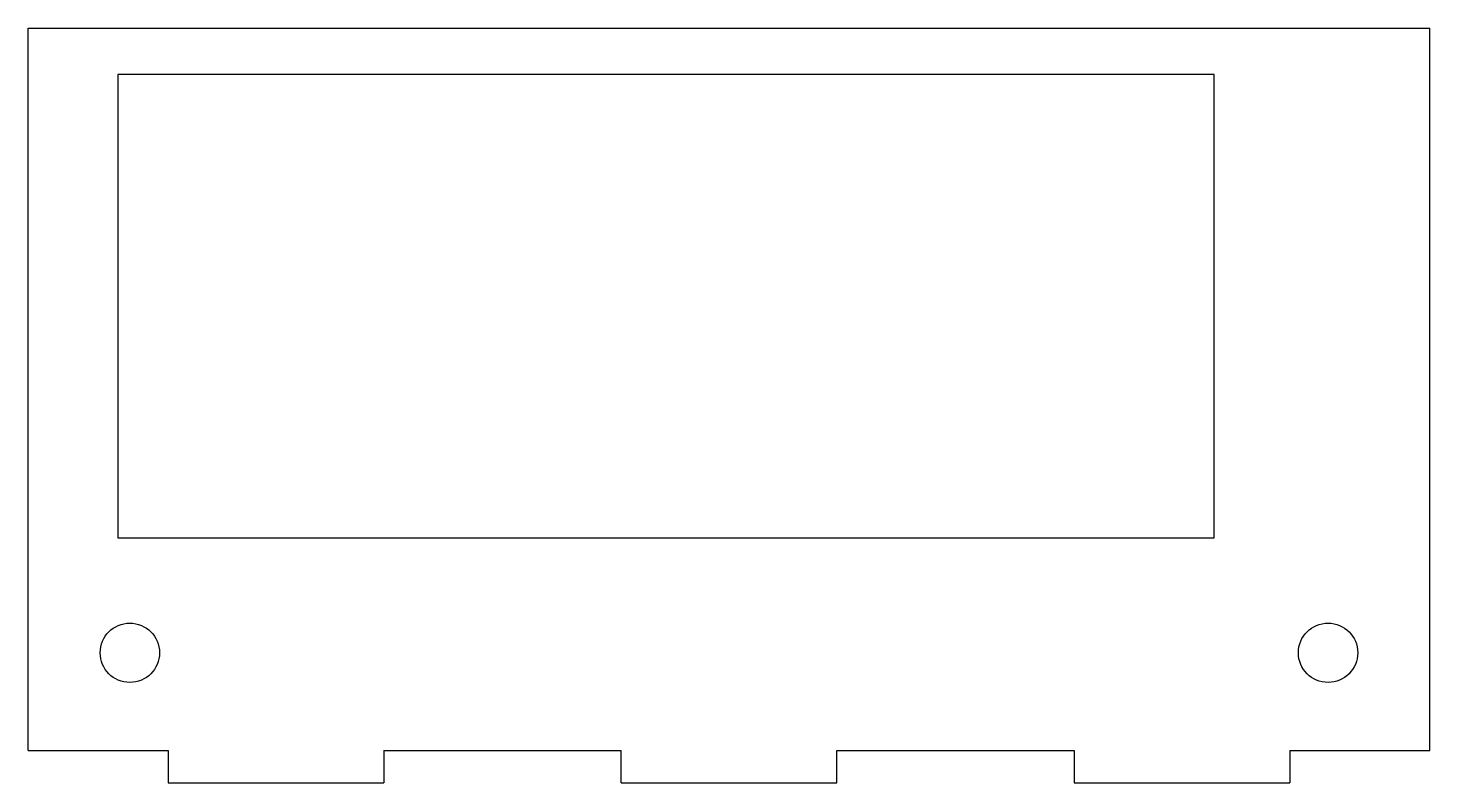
# Model space of a CAD drawing. Extents: x -65 to 65, y -70 to 0.
import ezdxf

# ---------------------------------------------------------------- set-up
doc = ezdxf.new("R2010")
doc.units = 0
doc.layers.add('VISIBLE', color=7, linetype='CONTINUOUS')

msp = doc.modelspace()

# ---------------------------------------------------------------- linework, layer by layer
at = {"layer": 'VISIBLE'}
for p, q in [((-65, 0), (65, 0)), ((-65, -67), (-65, 0)), ((65, -67), (65, 0)), ((-56.68, -4.31), (-56.68, -47.28)), ((45, -4.31), (-56.68, -4.31)), ((45, -47.28), (45, -4.31)), ((-56.68, -47.28), (45, -47.28)), ((-65, -67), (-52, -67)), ((-52, -67), (-52, -70)), ((-32, -67), (-32, -70)), ((-32, -67), (-10, -67)), ((-10, -70), (-10, -67)), ((10, -70), (10, -67)), ((10, -67), (32, -67)), ((32, -67), (32, -70)), ((52, -67), (52, -70)), ((52, -67), (65, -67)), ((-52, -70), (-32, -70)), ((-10, -70), (10, -70)), ((32, -70), (52, -70))]:
    msp.add_line(p, q, dxfattribs=at)
for centre in [(-55.56, -57.93), (55.55, -57.93)]:
    msp.add_circle(centre, 2.75, dxfattribs=at)

doc.saveas('drawing.dxf')
